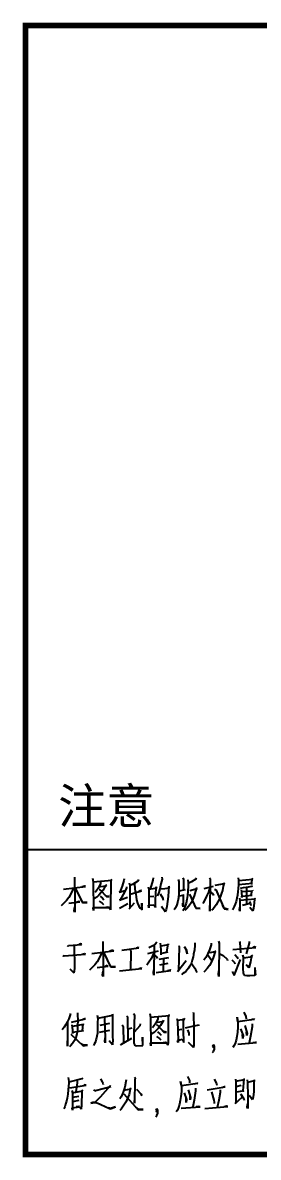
# Model space of a CAD drawing. Extents: x 2025205 to 2402328, y -557483 to 329036.
# Drawn here: x 2277090 to 2280290, y 88516 to 103917 of the extents above; entities that cross this region are included whole.
import ezdxf

# ---------------------------------------------------------------- set-up
doc = ezdxf.new("R2010")
doc.units = 0
doc.header["$LTSCALE"] = 1500
doc.header["$MEASUREMENT"] = 0
doc.layers.add('PUB_TITLE', color=4, linetype='Continuous')
doc.styles.add('图签2', font='simhei.ttf', dxfattribs={"height": 1000})

msp = doc.modelspace()

# ---------------------------------------------------------------- linework, layer by layer
at = {"layer": 'PUB_TITLE'}
for p, q in [((2277127.3, 92696.4), (2287627.3, 92696.4)), ((2277794.3, 92319.3), (2277797.3, 92009.3)), ((2278039.2, 92304.1), (2278045.2, 92255)), ((2278045.2, 92255), (2278051.3, 91865.7)), ((2278048.2, 92255), (2278302.2, 92277.7)), ((2278287.1, 92255), (2278284.1, 91914.9)), ((2278293.2, 92289), (2278287.1, 92255)), ((2278302.2, 92277.7), (2278293.2, 92289)), ((2278465.5, 92273.9), (2278441.3, 92194.5)), ((2278468.5, 92296.6), (2278465.5, 92273.9)), ((2278653, 92262.6), (2278583.4, 92221)), ((2278662, 92285.3), (2278653, 92262.6)), ((2278855.5, 92277.7), (2278834.4, 92202.1)), ((2278861.6, 92311.7), (2278855.5, 92277.7)), ((2278982.5, 92292.8), (2278967.4, 92228.6)), ((2278979.5, 92319.3), (2278982.5, 92292.8)), ((2279203.3, 92289), (2279212.3, 92258.8)), ((2279212.3, 92258.8), (2279212.3, 92168.1)), ((2279266.8, 92311.7), (2279272.8, 92289)), ((2279272.8, 92289), (2279272.8, 92145.4)), ((2279333.3, 92281.5), (2279339.3, 92243.7)), ((2279384.7, 92255), (2279345.4, 92236.1)), ((2279442.1, 92292.8), (2279384.7, 92255)), ((2279448.2, 92304.1), (2279442.1, 92292.8)), ((2279626.6, 92311.7), (2279638.7, 92292.8)), ((2279635.6, 92296.6), (2279632.6, 91858.2)), ((2279638.7, 92292.8), (2279635.6, 92296.6)), ((2280016.6, 92311.7), (2280019.6, 92277.7)), ((2280019.6, 92277.7), (2280019.6, 92217.2)), ((2280025.7, 92273.9), (2280213.2, 92292.8)), ((2280204.1, 92300.4), (2280195, 92232.3)), ((2280213.2, 92292.8), (2280204.1, 92300.4)), ((2277643.1, 92156.7), (2277942.4, 92190.8)), ((2277748.9, 92100.1), (2277718.7, 92043.4)), ((2277782.2, 92168.1), (2277748.9, 92100.1)), ((2277809.4, 92164.3), (2277900.1, 91971.6)), ((2277930.3, 92198.3), (2277891, 92187)), ((2277942.4, 92190.8), (2277930.3, 92198.3)), ((2278087.5, 92130.3), (2278072.4, 92111.4)), ((2278120.8, 92175.6), (2278087.5, 92130.3)), ((2278148, 92232.3), (2278120.8, 92175.6)), ((2278151, 92103.8), (2278123.8, 92073.6)), ((2278126.9, 92153), (2278135.9, 92153)), ((2278132.9, 92194.5), (2278145, 92190.8)), ((2278135.9, 92153), (2278229.7, 92054.7)), ((2278145, 92190.8), (2278229.7, 92202.1)), ((2278148, 92251.2), (2278148, 92232.3)), ((2278181.3, 92141.6), (2278151, 92103.8)), ((2278220.6, 92213.4), (2278181.3, 92141.6)), ((2278229.7, 92202.1), (2278220.6, 92213.4)), ((2278399, 92115.2), (2278483.6, 92137.8)), ((2278408, 92115.2), (2278399, 92115.2)), ((2278441.3, 92194.5), (2278408, 92115.2)), ((2278498.8, 92168.1), (2278456.4, 92084.9)), ((2278501.8, 92187), (2278498.8, 92168.1)), ((2278535, 92243.7), (2278544.1, 92205.9)), ((2278544.1, 92205.9), (2278547.1, 92088.7)), ((2278583.4, 92221), (2278547.1, 92205.9)), ((2278550.2, 92088.7), (2278704.4, 92134.1)), ((2278610.6, 92228.6), (2278613.7, 92160.5)), ((2278613.7, 92160.5), (2278622.7, 92096.3)), ((2278695.3, 92137.8), (2278668.1, 92122.7)), ((2278704.4, 92134.1), (2278695.3, 92137.8)), ((2278792, 92187), (2278801.1, 92153)), ((2278801.1, 92153), (2278804.1, 92058.5)), ((2278888.8, 92164.3), (2278804.1, 92153)), ((2278834.4, 92202.1), (2278822.3, 92156.7)), ((2278913, 92171.9), (2278888.8, 92164.3)), ((2278894.9, 92013.1), (2278900.9, 92168.1)), ((2278900.9, 92187), (2278913, 92171.9)), ((2278900.9, 92168.1), (2278900.9, 92187)), ((2278937.2, 92111.4), (2278925.1, 92077.4)), ((2278952.3, 92160.5), (2278937.2, 92111.4)), ((2278967.4, 92228.6), (2278952.3, 92160.5)), ((2278952.3, 92160.5), (2279018.8, 92164.3)), ((2279018.8, 92164.3), (2279021.8, 92164.3)), ((2279021.8, 92164.3), (2279076.3, 92175.6)), ((2279070.2, 92126.5), (2279067.2, 92054.7)), ((2279076.3, 92194.5), (2279070.2, 92126.5)), ((2279085.3, 92179.4), (2279076.3, 92194.5)), ((2279076.3, 92175.6), (2279085.3, 92179.4)), ((2279212.3, 92100.1), (2279206.3, 92039.6)), ((2279212.3, 92168.1), (2279212.3, 92100.1)), ((2279215.4, 92134.1), (2279303, 92149.2)), ((2279333.3, 92130.3), (2279327.2, 92069.8)), ((2279339.3, 92194.5), (2279333.3, 92130.3)), ((2279339.3, 92243.7), (2279339.3, 92194.5)), ((2279360.5, 92137.8), (2279457.2, 92164.3)), ((2279436.1, 92126.5), (2279417.9, 92066)), ((2279451.2, 92175.6), (2279436.1, 92126.5)), ((2279457.2, 92164.3), (2279451.2, 92175.6)), ((2279554, 92164.3), (2279681, 92194.5)), ((2279611.4, 92115.2), (2279587.3, 92062.3)), ((2279632.6, 92179.4), (2279611.4, 92115.2)), ((2279632.6, 92122.7), (2279671.9, 92092.5)), ((2279696.1, 92153), (2279714.3, 92149.2)), ((2279702.2, 92209.7), (2279832.2, 92232.3)), ((2279714.3, 92149.2), (2279826.1, 91888.4)), ((2279789.8, 92100.1), (2279777.7, 92062.3)), ((2279801.9, 92137.8), (2279789.8, 92100.1)), ((2279814, 92194.5), (2279801.9, 92137.8)), ((2279826.1, 92243.7), (2279814, 92194.5)), ((2279832.2, 92232.3), (2279826.1, 92243.7)), ((2280013.6, 92122.7), (2280007.5, 92073.6)), ((2280016.6, 92160.5), (2280013.6, 92122.7)), ((2280019.6, 92217.2), (2280016.6, 92160.5)), ((2280210.1, 92232.3), (2280022.7, 92213.4)), ((2280083.1, 92171.9), (2280043.8, 92164.3)), ((2280058.9, 92145.4), (2280062, 92119)), ((2280210.1, 92130.3), (2280062, 92119)), ((2280062, 92119), (2280068, 92043.4)), ((2280125.5, 92179.4), (2280083.1, 92171.9)), ((2280201.1, 92190.8), (2280125.5, 92179.4)), ((2280131.5, 92175.6), (2280128.5, 91952.7)), ((2280195, 92232.3), (2280210.1, 92232.3)), ((2280195, 92073.6), (2280204.1, 92141.6)), ((2280210.1, 92198.3), (2280201.1, 92190.8)), ((2280204.1, 92141.6), (2280210.1, 92130.3)), ((2277646.1, 91960.2), (2277612.8, 91930)), ((2277685.4, 92001.8), (2277646.1, 91960.2)), ((2277718.7, 92043.4), (2277685.4, 92001.8)), ((2277715.6, 91964), (2277866.8, 91982.9)), ((2277797.3, 92009.3), (2277797.3, 91843)), ((2277854.7, 91990.4), (2277827.5, 91979.1)), ((2277866.8, 91982.9), (2277854.7, 91990.4)), ((2277903.1, 91979.1), (2277885, 92001.8)), ((2277900.1, 91971.6), (2277966.6, 91975.3)), ((2277966.6, 91975.3), (2277903.1, 91979.1)), ((2278096.6, 92047.1), (2278066.4, 92028.2)), ((2278123.8, 92073.6), (2278096.6, 92047.1)), ((2278129.9, 91994.2), (2278169.2, 91967.8)), ((2278142, 92058.5), (2278175.2, 92032)), ((2278169.2, 91967.8), (2278187.3, 91948.9)), ((2278175.2, 92032), (2278190.3, 92013.1)), ((2278229.7, 92062.3), (2278214.5, 92069.8)), ((2278262.9, 92054.7), (2278229.7, 92062.3)), ((2278229.7, 92054.7), (2278262.9, 92054.7)), ((2278405, 92005.6), (2278513.9, 92047.1)), ((2278414.1, 92009.3), (2278405, 92005.6)), ((2278405, 91896), (2278519.9, 91960.2)), ((2278456.4, 92084.9), (2278414.1, 92009.3)), ((2278538.1, 91888.4), (2278610.6, 91971.6)), ((2278547.1, 91990.4), (2278544.1, 91899.7)), ((2278547.1, 92088.7), (2278547.1, 91990.4)), ((2278622.7, 92096.3), (2278625.7, 92088.7)), ((2278625.7, 92088.7), (2278631.8, 92050.9)), ((2278631.8, 92050.9), (2278637.8, 92009.3)), ((2278637.8, 92009.3), (2278649.9, 91964)), ((2278649.9, 91964), (2278668.1, 91926.2)), ((2278707.4, 91967.8), (2278704.4, 91880.8)), ((2278713.4, 91873.3), (2278707.4, 91967.8)), ((2278804.1, 92058.5), (2278801.1, 91979.1)), ((2278801.1, 91979.1), (2278804.1, 91903.5)), ((2278804.1, 92054.7), (2278870.7, 92062.3)), ((2278891.8, 91907.3), (2278894.9, 92013.1)), ((2278925.1, 92077.4), (2278919, 92058.5)), ((2278958.3, 92092.5), (2278991.6, 92035.8)), ((2278991.6, 92035.8), (2278994.6, 92024.5)), ((2278994.6, 92024.5), (2278997.7, 92005.6)), ((2279058.1, 91986.7), (2279049.1, 91922.4)), ((2279067.2, 92054.7), (2279058.1, 91986.7)), ((2279197.2, 91994.2), (2279185.1, 91941.3)), ((2279206.3, 92039.6), (2279197.2, 91994.2)), ((2279212.3, 92066), (2279275.8, 92073.6)), ((2279266.8, 91937.5), (2279266.8, 91967.8)), ((2279269.8, 92084.9), (2279269.8, 91914.9)), ((2279275.8, 92073.6), (2279269.8, 92084.9)), ((2279309.1, 91967.8), (2279297, 91926.2)), ((2279318.2, 92016.9), (2279309.1, 91967.8)), ((2279327.2, 92069.8), (2279318.2, 92016.9)), ((2279378.6, 91971.6), (2279348.4, 91926.2)), ((2279357.5, 92088.7), (2279442.1, 91896)), ((2279399.8, 92020.7), (2279378.6, 91971.6)), ((2279417.9, 92066), (2279399.8, 92020.7)), ((2279541.9, 91971.6), (2279535.9, 91960.2)), ((2279563.1, 92009.3), (2279541.9, 91971.6)), ((2279587.3, 92062.3), (2279563.1, 92009.3)), ((2279671.9, 92092.5), (2279681, 92069.8)), ((2279738.4, 91982.9), (2279717.3, 91945.1)), ((2279762.6, 92024.5), (2279738.4, 91982.9)), ((2279777.7, 92062.3), (2279762.6, 92024.5)), ((2279977.3, 91952.7), (2279962.2, 91918.6)), ((2279989.4, 91986.7), (2279977.3, 91952.7)), ((2279998.5, 92032), (2279989.4, 91986.7)), ((2280007.5, 92073.6), (2279998.5, 92032)), ((2280034.8, 92035.8), (2280037.8, 92001.8)), ((2280037.8, 92001.8), (2280040.8, 91914.9)), ((2280040.8, 92005.6), (2280246.4, 92024.5)), ((2280065, 92062.3), (2280207.1, 92073.6)), ((2280068, 92043.4), (2280065, 92062.3)), ((2280074.1, 91937.5), (2280179.9, 91964)), ((2280170.8, 91986.7), (2280182.9, 91956.4)), ((2280182.9, 91956.4), (2280189, 91933.8)), ((2280207.1, 92073.6), (2280195, 92073.6)), ((2280237.3, 92016.9), (2280228.3, 91930)), ((2280240.4, 92035.8), (2280237.3, 92016.9)), ((2280246.4, 92024.5), (2280240.4, 92035.8)), ((2277791.2, 91865.7), (2277797.3, 91914.9)), ((2277797.3, 91843), (2277791.2, 91865.7)), ((2278048.2, 91907.3), (2278262.9, 91907.3)), ((2278051.3, 91865.7), (2278048.2, 91907.3)), ((2278247.8, 91911.1), (2278217.6, 91907.3)), ((2278262.9, 91907.3), (2278247.8, 91911.1)), ((2278281.1, 91877.1), (2278259.9, 91907.3)), ((2278284.1, 91914.9), (2278281.1, 91877.1)), ((2278544.1, 91899.7), (2278538.1, 91888.4)), ((2278668.1, 91926.2), (2278686.2, 91899.7)), ((2278686.2, 91899.7), (2278704.4, 91884.6)), ((2278704.4, 91884.6), (2278713.4, 91873.3)), ((2278798.1, 91937.5), (2278870.7, 91945.1)), ((2278804.1, 91903.5), (2278798.1, 91937.5)), ((2278870.7, 91945.1), (2278888.8, 91922.4)), ((2278888.8, 91922.4), (2278891.8, 91907.3)), ((2278973.5, 91922.4), (2279027.9, 91854.4)), ((2279024.9, 91846.8), (2278973.5, 91922.4)), ((2279037, 91880.8), (2279024.9, 91846.8)), ((2279049.1, 91922.4), (2279037, 91880.8)), ((2279167, 91903.5), (2279148.8, 91873.3)), ((2279185.1, 91941.3), (2279167, 91903.5)), ((2279281.9, 91888.4), (2279263.7, 91861.9)), ((2279269.8, 91914.9), (2279266.8, 91937.5)), ((2279297, 91926.2), (2279281.9, 91888.4)), ((2279318.2, 91892.2), (2279294, 91865.7)), ((2279348.4, 91926.2), (2279318.2, 91892.2)), ((2279445.2, 91899.7), (2279430, 91922.4)), ((2279442.1, 91896), (2279499.6, 91892.2)), ((2279499.6, 91892.2), (2279445.2, 91899.7)), ((2279629.6, 91888.4), (2279632.6, 91933.8)), ((2279632.6, 91858.2), (2279629.6, 91888.4)), ((2279674.9, 91888.4), (2279653.8, 91869.5)), ((2279696.1, 91911.1), (2279674.9, 91888.4)), ((2279717.3, 91945.1), (2279696.1, 91911.1)), ((2279826.1, 91896), (2279805, 91937.5)), ((2279880.6, 91880.8), (2279826.1, 91896)), ((2279826.1, 91888.4), (2279880.6, 91880.8)), ((2279962.2, 91918.6), (2279938, 91877.1)), ((2280034.8, 91873.3), (2280040.8, 91911.1)), ((2280037.8, 91858.2), (2280034.8, 91873.3)), ((2280040.8, 91914.9), (2280037.8, 91858.2)), ((2280173.8, 91907.3), (2280216.2, 91869.5)), ((2280213.2, 91858.2), (2280173.8, 91907.3)), ((2280219.2, 91877.1), (2280213.2, 91858.2)), ((2280225.2, 91896), (2280219.2, 91877.1)), ((2280228.3, 91930), (2280225.2, 91896)), ((2277694.5, 91390.6), (2277703.5, 91383)), ((2277703.5, 91383), (2277712.6, 91390.6)), ((2277712.6, 91390.6), (2277715.6, 91390.6)), ((2277715.6, 91390.6), (2277888, 91405.7)), ((2277791.2, 91394.3), (2277794.3, 91084.4)), ((2277875.9, 91413.2), (2277854.7, 91405.7)), ((2277891, 91409.5), (2277875.9, 91413.2)), ((2277888, 91405.7), (2277891, 91409.5)), ((2278178.3, 91447.3), (2278181.3, 91137.3)), ((2278438.3, 91326.3), (2278668.1, 91360.3)), ((2278553.2, 91330.1), (2278559.2, 91299.8)), ((2278656, 91364.1), (2278637.8, 91356.5)), ((2278668.1, 91360.3), (2278656, 91364.1)), ((2278819.3, 91367.9), (2278804.1, 91360.3)), ((2278855.5, 91386.8), (2278819.3, 91367.9)), ((2278891.8, 91413.2), (2278855.5, 91386.8)), ((2278876.7, 91398.1), (2278870.7, 90989.9)), ((2278913, 91435.9), (2278891.8, 91413.2)), ((2278958.3, 91420.8), (2278961.4, 91386.8)), ((2278961.4, 91386.8), (2278964.4, 91322.5)), ((2279064.2, 91401.9), (2278964.4, 91383)), ((2279049.1, 91299.8), (2279064.2, 91413.2)), ((2279064.2, 91413.2), (2279064.2, 91401.9)), ((2279215.4, 91371.7), (2279206.3, 91046.6)), ((2279212.3, 91390.6), (2279215.4, 91371.7)), ((2279284.9, 91379.2), (2279315.1, 91326.3)), ((2279324.2, 91277.2), (2279309.1, 91333.9)), ((2279421, 91330.1), (2279411.9, 91273.4)), ((2279430, 91390.6), (2279421, 91330.1)), ((2279430, 91428.4), (2279430, 91398.1)), ((2279430, 91398.1), (2279430, 91390.6)), ((2279626.6, 91333.9), (2279602.4, 91284.7)), ((2279650.8, 91401.9), (2279626.6, 91333.9)), ((2279650.8, 91420.8), (2279650.8, 91401.9)), ((2279747.5, 91451), (2279759.6, 91420.8)), ((2279756.6, 91432.1), (2279753.6, 90971)), ((2279759.6, 91420.8), (2279756.6, 91432.1)), ((2279944, 91337.6), (2280255.5, 91364.1)), ((2280034.8, 91447.3), (2280040.8, 91432.1)), ((2280040.8, 91432.1), (2280046.9, 91292.3)), ((2280167.8, 91424.6), (2280125.5, 91277.2)), ((2280167.8, 91443.5), (2280167.8, 91424.6)), ((2280237.3, 91371.7), (2280216.2, 91360.3)), ((2280255.5, 91364.1), (2280237.3, 91371.7)), ((2277637, 91254.5), (2277649.1, 91250.7)), ((2277649.1, 91250.7), (2277655.2, 91250.7)), ((2277655.2, 91250.7), (2277942.4, 91273.4)), ((2277927.3, 91277.2), (2277900.1, 91269.6)), ((2277942.4, 91273.4), (2277927.3, 91277.2)), ((2278027.1, 91284.7), (2278326.4, 91318.7)), ((2278132.9, 91228), (2278102.7, 91171.3)), ((2278166.2, 91296.1), (2278132.9, 91228)), ((2278193.4, 91292.3), (2278284.1, 91099.5)), ((2278314.3, 91326.3), (2278275, 91315)), ((2278326.4, 91318.7), (2278314.3, 91326.3)), ((2278559.2, 91299.8), (2278556.2, 91061.7)), ((2278931.1, 91315), (2278786, 91277.2)), ((2278834.4, 91209.1), (2278804.1, 91163.8)), ((2278867.6, 91281), (2278834.4, 91209.1)), ((2278879.7, 91262.1), (2278913, 91231.8)), ((2278913, 91231.8), (2278922.1, 91220.5)), ((2278943.2, 91205.4), (2279073.2, 91228)), ((2278964.4, 91322.5), (2278964.4, 91265.8)), ((2278964.4, 91284.7), (2279061.2, 91303.6)), ((2279003.7, 91212.9), (2278997.7, 91039.1)), ((2279061.2, 91303.6), (2279049.1, 91299.8)), ((2279194.2, 91039.1), (2279312.1, 91186.5)), ((2279315.1, 91326.3), (2279321.2, 91299.8)), ((2279321.2, 91299.8), (2279324.2, 91277.2)), ((2279393.7, 91194), (2279381.7, 91156.2)), ((2279405.8, 91235.6), (2279393.7, 91194)), ((2279408.9, 91265.8), (2279405.8, 91235.6)), ((2279411.9, 91273.4), (2279408.9, 91265.8)), ((2279575.2, 91228), (2279551, 91194)), ((2279602.4, 91284.7), (2279575.2, 91228)), ((2279602.4, 91265.8), (2279623.5, 91235.6)), ((2279623.5, 91235.6), (2279638.7, 91212.9)), ((2279626.6, 91299.8), (2279635.6, 91296.1)), ((2279635.6, 91296.1), (2279705.2, 91307.4)), ((2279638.7, 91212.9), (2279644.7, 91190.2)), ((2279678, 91224.3), (2279653.8, 91167.6)), ((2279702.2, 91307.4), (2279678, 91224.3)), ((2279711.2, 91315), (2279702.2, 91307.4)), ((2279705.2, 91307.4), (2279711.2, 91315)), ((2279759.6, 91284.7), (2279811, 91254.5)), ((2279811, 91254.5), (2279865.4, 91205.4)), ((2279865.4, 91205.4), (2279871.5, 91186.5)), ((2279932, 91197.8), (2279965.2, 91160)), ((2279962.2, 90982.4), (2280049.9, 91201.6)), ((2279971.3, 91269.6), (2280004.5, 91231.8)), ((2280004.5, 91231.8), (2280010.6, 91209.1)), ((2280080.1, 91262.1), (2280089.2, 91224.3)), ((2280089.2, 91224.3), (2280080.1, 91262.1)), ((2280086.2, 91073.1), (2280089.2, 91224.3)), ((2280089.2, 91224.3), (2280210.1, 91243.2)), ((2280195, 91224.3), (2280185.9, 91171.3)), ((2280198, 91258.3), (2280195, 91224.3)), ((2280210.1, 91243.2), (2280198, 91258.3)), ((2277733.8, 91069.3), (2277785.2, 91020.2)), ((2277785.2, 91020.2), (2277733.8, 91069.3)), ((2277791.2, 91042.8), (2277785.2, 91020.2)), ((2277785.2, 91020.2), (2277788.2, 91031.5)), ((2277794.3, 91084.4), (2277791.2, 91042.8)), ((2278030.1, 91088.2), (2277996.8, 91058)), ((2278069.4, 91129.8), (2278030.1, 91088.2)), ((2278102.7, 91171.3), (2278069.4, 91129.8)), ((2278099.6, 91092), (2278250.8, 91110.9)), ((2278175.2, 90993.7), (2278181.3, 91042.8)), ((2278181.3, 91137.3), (2278181.3, 90971)), ((2278238.7, 91118.4), (2278211.5, 91107.1)), ((2278250.8, 91110.9), (2278238.7, 91118.4)), ((2278287.1, 91107.1), (2278269, 91129.8)), ((2278284.1, 91099.5), (2278350.6, 91103.3)), ((2278350.6, 91103.3), (2278287.1, 91107.1)), ((2278405, 91046.6), (2278707.4, 91076.9)), ((2278698.3, 91084.4), (2278671.1, 91073.1)), ((2278707.4, 91076.9), (2278698.3, 91084.4)), ((2278804.1, 91163.8), (2278776.9, 91126)), ((2278864.6, 91023.9), (2278870.7, 91061.7)), ((2278870.7, 90989.9), (2278864.6, 91023.9)), ((2278903.9, 91023.9), (2279103.5, 91050.4)), ((2279061.2, 91144.9), (2278949.3, 91122.2)), ((2279091.4, 91054.2), (2279058.1, 91046.6)), ((2279103.5, 91050.4), (2279091.4, 91054.2)), ((2279206.3, 91046.6), (2279194.2, 91039.1)), ((2279287.9, 91023.9), (2279266.8, 91008.8)), ((2279306.1, 91039.1), (2279287.9, 91023.9)), ((2279324.2, 91061.7), (2279306.1, 91039.1)), ((2279342.3, 91084.4), (2279324.2, 91061.7)), ((2279357.5, 91107.1), (2279342.3, 91084.4)), ((2279372.6, 91129.8), (2279357.5, 91107.1)), ((2279381.7, 91156.2), (2279372.6, 91129.8)), ((2279442.1, 91061.7), (2279384.7, 91141.1)), ((2279457.2, 91023.9), (2279442.1, 91061.7)), ((2279560, 91039.1), (2279548, 91027.7)), ((2279593.3, 91076.9), (2279560, 91039.1)), ((2279596.3, 91076.9), (2279593.3, 91076.9)), ((2279626.6, 91118.4), (2279596.3, 91076.9)), ((2279653.8, 91167.6), (2279626.6, 91118.4)), ((2279747.5, 91001.3), (2279753.6, 91046.6)), ((2279935, 91039.1), (2279962.2, 90982.4)), ((2279965.2, 91160), (2279971.3, 91141.1)), ((2280089.2, 91020.2), (2280086.2, 91073.1)), ((2280161.7, 91088.2), (2280125.5, 91129.8)), ((2280131.5, 91122.2), (2280164.8, 91095.8)), ((2280167.8, 91103.3), (2280161.7, 91088.2)), ((2280185.9, 91171.3), (2280167.8, 91103.3)), ((2280240.4, 91092), (2280246.4, 91023.9)), ((2280243.4, 91054.2), (2280243.4, 90989.9)), ((2280246.4, 91023.9), (2280252.5, 90993.7)), ((2278181.3, 90971), (2278175.2, 90993.7)), ((2279266.8, 91008.8), (2279251.6, 90993.7)), ((2279753.6, 90971), (2279747.5, 91001.3)), ((2280095.2, 90997.5), (2280089.2, 91020.2)), ((2280104.3, 90986.1), (2280095.2, 90997.5)), ((2280134.5, 90978.6), (2280104.3, 90986.1)), ((2280176.9, 90978.6), (2280134.5, 90978.6)), ((2280243.4, 90986.1), (2280176.9, 90978.6)), ((2280252.5, 90993.7), (2280243.4, 90986.1)), ((2277730, 90435.7), (2277714.9, 90397.9)), ((2277739.1, 90469.7), (2277730, 90435.7)), ((2277835.9, 90477.2), (2277835.9, 90454.6)), ((2277835.9, 90454.6), (2277838.9, 90371.4)), ((2278102, 90443.2), (2278111, 90397.9)), ((2278111, 90405.4), (2278313.6, 90447)), ((2278201.7, 90420.5), (2278207.8, 90122)), ((2278307.6, 90458.3), (2278307.6, 90401.7)), ((2278313.6, 90447), (2278307.6, 90458.3)), ((2278501.1, 90435.7), (2278519.2, 90416.8)), ((2278513.2, 90420.5), (2278516.2, 90099.3)), ((2278519.2, 90416.8), (2278513.2, 90420.5)), ((2278594.8, 90469.7), (2278612.9, 90447)), ((2278606.9, 90450.8), (2278600.9, 90201.3)), ((2278612.9, 90447), (2278606.9, 90450.8)), ((2278818.6, 90465.9), (2278824.6, 90416.8)), ((2278824.6, 90416.8), (2278830.6, 90027.5)), ((2278827.6, 90416.8), (2279081.6, 90439.4)), ((2278927.4, 90413), (2278927.4, 90394.1)), ((2279066.5, 90416.8), (2279063.5, 90076.6)), ((2279072.5, 90450.8), (2279066.5, 90416.8)), ((2279081.6, 90439.4), (2279072.5, 90450.8)), ((2279405.1, 90484.8), (2279411.2, 90469.7)), ((2279411.2, 90469.7), (2279414.2, 90261.8)), ((2280000.8, 90416.8), (2280012.9, 90341.2)), ((2280012.9, 90356.3), (2280000.8, 90416.8)), ((2280094.5, 90484.8), (2280121.7, 90428.1)), ((2280121.7, 90428.1), (2280124.8, 90397.9)), ((2277651.4, 90280.7), (2277627.2, 90246.7)), ((2277675.6, 90318.5), (2277651.4, 90280.7)), ((2277696.8, 90360.1), (2277675.6, 90318.5)), ((2277714.9, 90397.9), (2277696.8, 90360.1)), ((2277696.8, 90348.7), (2277699.8, 90095.5)), ((2277751.2, 90352.5), (2277941.7, 90394.1)), ((2277757.3, 90314.7), (2277763.3, 90284.5)), ((2277763.3, 90284.5), (2277766.3, 90242.9)), ((2277911.5, 90318.5), (2277766.3, 90292)), ((2277835.9, 90303.4), (2277832.9, 90246.7)), ((2277838.9, 90371.4), (2277835.9, 90303.4)), ((2277902.4, 90231.6), (2277911.5, 90329.8)), ((2277932.6, 90394.1), (2277908.4, 90386.5)), ((2277911.5, 90329.8), (2277911.5, 90318.5)), ((2277941.7, 90394.1), (2277932.6, 90394.1)), ((2278108, 90273.1), (2278105, 90201.3)), ((2278111, 90397.9), (2278108, 90352.5)), ((2278108, 90352.5), (2278108, 90273.1)), ((2278268.3, 90333.6), (2278138.2, 90303.4)), ((2278307.6, 90401.7), (2278310.6, 90246.7)), ((2278440.6, 90314.7), (2278458.7, 90288.3)), ((2278452.7, 90292), (2278458.7, 90069.1)), ((2278458.7, 90288.3), (2278452.7, 90292)), ((2278573.6, 90269.4), (2278516.2, 90254.2)), ((2278682.5, 90299.6), (2278603.9, 90212.7)), ((2278685.5, 90326.1), (2278682.5, 90299.6)), ((2278866.9, 90292), (2278851.8, 90273.1)), ((2278900.2, 90337.4), (2278866.9, 90292)), ((2278927.4, 90394.1), (2278900.2, 90337.4)), ((2278930.4, 90265.6), (2278903.2, 90235.4)), ((2278906.2, 90314.7), (2278915.3, 90314.7)), ((2278912.3, 90356.3), (2278924.4, 90352.5)), ((2278915.3, 90314.7), (2279009, 90216.5)), ((2278924.4, 90352.5), (2279009, 90363.9)), ((2278960.7, 90303.4), (2278930.4, 90265.6)), ((2279000, 90375.2), (2278960.7, 90303.4)), ((2279009, 90363.9), (2279000, 90375.2)), ((2279181.4, 90401.7), (2279190.5, 90363.9)), ((2279190.5, 90363.9), (2279199.5, 90103.1)), ((2279290.2, 90386.5), (2279193.5, 90371.4)), ((2279196.5, 90246.7), (2279250.9, 90254.2)), ((2279275.1, 90401.7), (2279290.2, 90386.5)), ((2279275.1, 90242.9), (2279275.1, 90401.7)), ((2279302.3, 90273.1), (2279414.2, 90299.6)), ((2279414.2, 90299.6), (2279492.8, 90314.7)), ((2279414.2, 90261.8), (2279414.2, 90133.3)), ((2280012.9, 90280.7), (2280006.8, 90212.7)), ((2280230.6, 90386.5), (2280012.9, 90356.3)), ((2280012.9, 90341.2), (2280012.9, 90280.7)), ((2280049.2, 90261.8), (2280082.4, 90171.1)), ((2280106.6, 90303.4), (2280136.9, 90197.6)), ((2280185.2, 90382.8), (2280224.5, 90394.1)), ((2280206.4, 90288.3), (2280185.2, 90159.8)), ((2280206.4, 90326.1), (2280206.4, 90288.3)), ((2280224.5, 90394.1), (2280236.6, 90386.5)), ((2280236.6, 90386.5), (2280230.6, 90386.5)), ((2277745.2, 90186.2), (2277911.5, 90031.3)), ((2277766.3, 90242.9), (2277766.3, 90197.6)), ((2277766.3, 90197.6), (2277769.4, 90212.7)), ((2277793.5, 90099.3), (2277766.3, 90061.5)), ((2277769.4, 90212.7), (2277914.5, 90235.4)), ((2277811.7, 90140.9), (2277793.5, 90099.3)), ((2277823.8, 90190), (2277811.7, 90140.9)), ((2277832.9, 90246.7), (2277823.8, 90190)), ((2277914.5, 90235.4), (2277902.4, 90231.6)), ((2278089.9, 90118.2), (2278074.7, 90076.6)), ((2278098.9, 90159.8), (2278089.9, 90118.2)), ((2278105, 90201.3), (2278098.9, 90159.8)), ((2278135.2, 90212.7), (2278274.3, 90242.9)), ((2278204.8, 90091.7), (2278207.8, 90137.1)), ((2278207.8, 90122), (2278207.8, 90069.1)), ((2278310.6, 90246.7), (2278310.6, 90167.3)), ((2278310.6, 90167.3), (2278310.6, 90156)), ((2278310.6, 90156), (2278313.6, 90099.3)), ((2278313.6, 90099.3), (2278310.6, 90061.5)), ((2278431.5, 90050.2), (2278573.6, 90133.3)), ((2278600.9, 90201.3), (2278600.9, 90095.5)), ((2278715.7, 90148.4), (2278718.8, 90038.8)), ((2278721.8, 90035), (2278715.7, 90148.4)), ((2278876, 90208.9), (2278845.8, 90190)), ((2278903.2, 90235.4), (2278876, 90208.9)), ((2278909.3, 90156), (2278948.6, 90129.5)), ((2278921.4, 90220.2), (2278954.6, 90193.8)), ((2278948.6, 90129.5), (2278966.7, 90110.6)), ((2278954.6, 90193.8), (2278969.7, 90174.9)), ((2279009, 90224), (2278993.9, 90231.6)), ((2279042.3, 90216.5), (2279009, 90224)), ((2279009, 90216.5), (2279042.3, 90216.5)), ((2279193.5, 90103.1), (2279257, 90118.2)), ((2279199.5, 90076.6), (2279193.5, 90103.1)), ((2279199.5, 90103.1), (2279199.5, 90076.6)), ((2279257, 90118.2), (2279278.1, 90076.6)), ((2279278.1, 90076.6), (2279275.1, 90242.9)), ((2279326.5, 90246.7), (2279347.7, 90201.3)), ((2279347.7, 90201.3), (2279347.7, 90171.1)), ((2279414.2, 90133.3), (2279414.2, 90038.8)), ((2279988.7, 90106.8), (2279973.6, 90061.5)), ((2279997.8, 90156), (2279988.7, 90106.8)), ((2280006.8, 90212.7), (2279997.8, 90156)), ((2280079.4, 90129.5), (2280076.4, 90182.4)), ((2280082.4, 90171.1), (2280079.4, 90129.5)), ((2280133.8, 90167.3), (2280130.8, 90220.2)), ((2280136.9, 90197.6), (2280133.8, 90167.3)), ((2280185.2, 90159.8), (2280167.1, 90069.1)), ((2277696.8, 90053.9), (2277699.8, 90095.5)), ((2277699.8, 90023.7), (2277696.8, 90053.9)), ((2277699.8, 90095.5), (2277699.8, 90023.7)), ((2277739.1, 90027.5), (2277724, 90016.1)), ((2277766.3, 90061.5), (2277739.1, 90027.5)), ((2277905.4, 90042.6), (2277887.3, 90053.9)), ((2277908.4, 90038.8), (2277905.4, 90042.6)), ((2277968.9, 90038.8), (2277908.4, 90038.8)), ((2277911.5, 90031.3), (2277968.9, 90038.8)), ((2278062.6, 90053.9), (2278050.6, 90035)), ((2278074.7, 90076.6), (2278062.6, 90053.9)), ((2278207.8, 90069.1), (2278204.8, 90091.7)), ((2278265.2, 90095.5), (2278307.6, 90053.9)), ((2278310.6, 90042.6), (2278265.2, 90095.5)), ((2278310.6, 90061.5), (2278310.6, 90042.6)), ((2278413.4, 90050.2), (2278422.5, 90042.6)), ((2278422.5, 90042.6), (2278431.5, 90050.2)), ((2278600.9, 90095.5), (2278600.9, 90065.3)), ((2278600.9, 90065.3), (2278606.9, 90046.4)), ((2278606.9, 90046.4), (2278619, 90035)), ((2278619, 90035), (2278634.1, 90027.5)), ((2278634.1, 90027.5), (2278721.8, 90035)), ((2278827.6, 90069.1), (2279042.3, 90069.1)), ((2278830.6, 90027.5), (2278827.6, 90069.1)), ((2279027.2, 90072.8), (2278996.9, 90069.1)), ((2279042.3, 90069.1), (2279027.2, 90072.8)), ((2279060.4, 90038.8), (2279039.3, 90069.1)), ((2279063.5, 90076.6), (2279060.4, 90038.8)), ((2279341.6, 90072.8), (2279408.2, 90012.4)), ((2279408.2, 90004.8), (2279341.6, 90072.8)), ((2279414.2, 90038.8), (2279408.2, 90004.8)), ((2279680.3, 90042.6), (2279665.2, 90023.7)), ((2279665.2, 90023.7), (2279680.3, 90004.8)), ((2279668.2, 89936.8), (2279680.3, 89951.9)), ((2279695.4, 90023.7), (2279680.3, 90042.6)), ((2279680.3, 90004.8), (2279695.4, 90023.7)), ((2279680.3, 89951.9), (2279695.4, 89985.9)), ((2279695.4, 89985.9), (2279695.4, 90023.7)), ((2279958.5, 90027.5), (2279943.3, 90004.8)), ((2279973.6, 90061.5), (2279958.5, 90027.5)), ((2280009.9, 90053.9), (2280266.9, 90072.8)), ((2280251.7, 90076.6), (2280215.5, 90069.1)), ((2280266.9, 90072.8), (2280251.7, 90076.6)), ((2277705.9, 89599.7), (2277714.9, 89546.8)), ((2277711.9, 89482.5), (2277705.9, 89433.4)), ((2277714.9, 89520.3), (2277711.9, 89482.5)), ((2277714.9, 89546.8), (2277714.9, 89520.3)), ((2277893.3, 89580.8), (2277718, 89535.4)), ((2277730, 89459.8), (2277950.8, 89493.9)), ((2277829.8, 89527.9), (2277811.7, 89403.1)), ((2277829.8, 89558.1), (2277829.8, 89527.9)), ((2277908.4, 89592.1), (2277893.3, 89580.8)), ((2277929.6, 89497.6), (2277914.5, 89486.3)), ((2277950.8, 89493.9), (2277929.6, 89497.6)), ((2278277.3, 89486.3), (2278144.3, 89331.3)), ((2278147.3, 89580.8), (2278168.5, 89539.2)), ((2278168.5, 89539.2), (2278180.6, 89520.3)), ((2278180.6, 89520.3), (2278183.6, 89505.2)), ((2278286.4, 89475), (2278277.3, 89486.3)), ((2278492, 89543), (2278476.9, 89467.4)), ((2278495, 89565.7), (2278492, 89543)), ((2278606.9, 89603.5), (2278616, 89584.6)), ((2278612.9, 89565.7), (2278609.9, 89252)), ((2278616, 89584.6), (2278612.9, 89565.7)), ((2279232.8, 89546.8), (2279244.9, 89471.2)), ((2279244.9, 89486.3), (2279232.8, 89546.8)), ((2279462.6, 89516.5), (2279244.9, 89486.3)), ((2279326.5, 89614.8), (2279353.7, 89558.1)), ((2279353.7, 89558.1), (2279356.8, 89527.9)), ((2279417.2, 89512.8), (2279456.5, 89524.1)), ((2279456.5, 89524.1), (2279468.6, 89516.5)), ((2279468.6, 89516.5), (2279462.6, 89516.5)), ((2279689.4, 89577), (2279713.5, 89535.4)), ((2279713.5, 89535.4), (2279722.6, 89512.8)), ((2279722.6, 89512.8), (2279725.6, 89493.9)), ((2279979.6, 89577), (2279985.7, 89539.2)), ((2279985.7, 89550.5), (2280100.6, 89573.2)), ((2279985.7, 89539.2), (2279985.7, 89425.8)), ((2279988.7, 89478.7), (2280058.2, 89493.9)), ((2280094.5, 89580.8), (2280079.4, 89418.3)), ((2280100.6, 89573.2), (2280094.5, 89580.8)), ((2280136.9, 89565.7), (2280142.9, 89531.7)), ((2280142.9, 89531.7), (2280145.9, 89350.2)), ((2280145.9, 89535.4), (2280236.6, 89558.1)), ((2280230.6, 89512.8), (2280227.6, 89406.9)), ((2280233.6, 89569.4), (2280230.6, 89512.8)), ((2280236.6, 89558.1), (2280233.6, 89569.4)), ((2277702.8, 89372.9), (2277693.8, 89320)), ((2277705.9, 89433.4), (2277702.8, 89372.9)), ((2277757.3, 89422), (2277766.3, 89391.8)), ((2277763.3, 89391.8), (2277905.4, 89418.3)), ((2277766.3, 89391.8), (2277766.3, 89153.7)), ((2277766.3, 89331.3), (2277854, 89346.5)), ((2277893.3, 89403.1), (2277887.3, 89229.3)), ((2277896.3, 89429.6), (2277893.3, 89403.1)), ((2277905.4, 89418.3), (2277896.3, 89429.6)), ((2278050.6, 89433.4), (2278071.7, 89418.3)), ((2278071.7, 89418.3), (2278077.8, 89422)), ((2278141.3, 89331.3), (2278071.7, 89259.5)), ((2278077.8, 89422), (2278286.4, 89475)), ((2278144.3, 89331.3), (2278141.3, 89331.3)), ((2278425.5, 89338.9), (2278407.3, 89308.7)), ((2278443.6, 89376.7), (2278425.5, 89338.9)), ((2278458.7, 89414.5), (2278443.6, 89376.7)), ((2278476.9, 89467.4), (2278458.7, 89414.5)), ((2278464.8, 89429.6), (2278561.5, 89444.7)), ((2278464.8, 89376.7), (2278658.3, 89161.3)), ((2278522.2, 89338.9), (2278504.1, 89297.3)), ((2278534.3, 89369.1), (2278522.2, 89338.9)), ((2278546.4, 89418.3), (2278534.3, 89369.1)), ((2278552.5, 89452.3), (2278546.4, 89418.3)), ((2278561.5, 89444.7), (2278552.5, 89452.3)), ((2278634.1, 89440.9), (2278640.2, 89437.2)), ((2278640.2, 89437.2), (2278694.6, 89376.7)), ((2278694.6, 89376.7), (2278709.7, 89354)), ((2279238.8, 89342.7), (2279229.8, 89286)), ((2279244.9, 89410.7), (2279238.8, 89342.7)), ((2279244.9, 89471.2), (2279244.9, 89410.7)), ((2279281.2, 89391.8), (2279314.4, 89301.1)), ((2279338.6, 89433.4), (2279368.9, 89327.6)), ((2279365.8, 89297.3), (2279362.8, 89350.2)), ((2279438.4, 89418.3), (2279417.2, 89289.8)), ((2279438.4, 89456.1), (2279438.4, 89418.3)), ((2279595.6, 89433.4), (2279840.5, 89471.2)), ((2279656.1, 89403.1), (2279686.3, 89293.5)), ((2279774, 89395.6), (2279755.9, 89293.5)), ((2279774, 89433.4), (2279774, 89395.6)), ((2279828.4, 89471.2), (2279792.2, 89459.8)), ((2279840.5, 89471.2), (2279828.4, 89471.2)), ((2279973.6, 89244.4), (2280070.3, 89331.3)), ((2279985.7, 89425.8), (2279985.7, 89331.3)), ((2279985.7, 89331.3), (2279985.7, 89320)), ((2280094.5, 89418.3), (2279991.7, 89399.4)), ((2280052.2, 89372.9), (2280091.5, 89308.7)), ((2280073.4, 89335.1), (2280052.2, 89372.9)), ((2280070.3, 89331.3), (2280073.4, 89335.1)), ((2280079.4, 89418.3), (2280094.5, 89418.3)), ((2280145.9, 89350.2), (2280145.9, 89338.9)), ((2280145.9, 89338.9), (2280145.9, 89180.2)), ((2280167.1, 89354), (2280212.4, 89308.7)), ((2280212.4, 89297.3), (2280167.1, 89354)), ((2280218.5, 89338.9), (2280215.5, 89312.4)), ((2280227.6, 89406.9), (2280218.5, 89338.9)), ((2277660.5, 89202.8), (2277648.4, 89172.6)), ((2277672.6, 89236.8), (2277660.5, 89202.8)), ((2277684.7, 89278.4), (2277672.6, 89236.8)), ((2277693.8, 89320), (2277684.7, 89278.4)), ((2277763.3, 89187.7), (2277860.1, 89202.8)), ((2277766.3, 89153.7), (2277763.3, 89187.7)), ((2277854, 89286), (2277766.3, 89270.9)), ((2277851, 89206.6), (2277817.7, 89199.1)), ((2277860.1, 89202.8), (2277851, 89206.6)), ((2277884.3, 89168.8), (2277866.1, 89195.3)), ((2277887.3, 89229.3), (2277884.3, 89168.8)), ((2278044.5, 89259.5), (2278017.3, 89252)), ((2278017.3, 89252), (2278044.5, 89255.7)), ((2278044.5, 89255.7), (2278068.7, 89259.5)), ((2278071.7, 89259.5), (2278044.5, 89259.5)), ((2278068.7, 89259.5), (2278086.8, 89259.5)), ((2278086.8, 89259.5), (2278144.3, 89236.8)), ((2278144.3, 89236.8), (2278150.3, 89233.1)), ((2278150.3, 89233.1), (2278210.8, 89206.6)), ((2278210.8, 89206.6), (2278268.3, 89180.2)), ((2278283.4, 89180.2), (2278256.2, 89187.7)), ((2278268.3, 89180.2), (2278283.4, 89172.6)), ((2278349.9, 89199.1), (2278283.4, 89180.2)), ((2278283.4, 89172.6), (2278349.9, 89199.1)), ((2278446.6, 89195.3), (2278425.5, 89168.8)), ((2278464.8, 89225.5), (2278446.6, 89195.3)), ((2278489, 89263.3), (2278464.8, 89225.5)), ((2278504.1, 89297.3), (2278489, 89263.3)), ((2278606.9, 89270.9), (2278612.9, 89312.4)), ((2278609.9, 89252), (2278606.9, 89270.9)), ((2278661.3, 89168.8), (2278628.1, 89195.3)), ((2279205.6, 89191.5), (2279190.5, 89157.5)), ((2279220.7, 89236.8), (2279205.6, 89191.5)), ((2279229.8, 89286), (2279220.7, 89236.8)), ((2279241.9, 89183.9), (2279498.9, 89202.8)), ((2279311.4, 89259.5), (2279308.4, 89312.4)), ((2279314.4, 89301.1), (2279311.4, 89259.5)), ((2279368.9, 89327.6), (2279365.8, 89297.3)), ((2279417.2, 89289.8), (2279399.1, 89199.1)), ((2279483.7, 89206.6), (2279447.5, 89199.1)), ((2279498.9, 89202.8), (2279483.7, 89206.6)), ((2279565.4, 89176.4), (2279873.8, 89206.6)), ((2279686.3, 89293.5), (2279692.4, 89263.3)), ((2279692.4, 89263.3), (2279692.4, 89244.4)), ((2279755.9, 89293.5), (2279731.7, 89191.5)), ((2279858.7, 89210.4), (2279825.4, 89202.8)), ((2279873.8, 89206.6), (2279858.7, 89210.4)), ((2279982.6, 89252), (2279973.6, 89244.4)), ((2279985.7, 89320), (2279982.6, 89252)), ((2280091.5, 89308.7), (2280097.5, 89289.8)), ((2280139.9, 89202.8), (2280145.9, 89244.4)), ((2280145.9, 89180.2), (2280139.9, 89202.8)), ((2280215.5, 89312.4), (2280212.4, 89297.3)), ((2278425.5, 89168.8), (2278410.4, 89149.9)), ((2278658.3, 89161.3), (2278727.8, 89165)), ((2278724.8, 89165), (2278661.3, 89168.8)), ((2278727.8, 89165), (2278724.8, 89165)), ((2278912.3, 89172.6), (2278897.2, 89153.7)), ((2278897.2, 89153.7), (2278912.3, 89134.8)), ((2278900.2, 89066.8), (2278912.3, 89081.9)), ((2278927.4, 89153.7), (2278912.3, 89172.6)), ((2278912.3, 89134.8), (2278927.4, 89153.7)), ((2278912.3, 89081.9), (2278927.4, 89115.9)), ((2278927.4, 89115.9), (2278927.4, 89153.7)), ((2279190.5, 89157.5), (2279175.3, 89134.8))]:
    msp.add_line(p, q, dxfattribs=at)
at = {"layer": 'PUB_TITLE', "const_width": 75}
msp.add_lwpolyline([(2287627.3, 88553.5), (2287627.3, 103879.8), (2277127.3, 103879.8), (2277127.3, 88553.5)], close=True, dxfattribs=at)

# ---------------------------------------------------------------- texts
at = {"layer": 'PUB_TITLE', "style": '图签2', "width": 1}
msp.add_text('注意', height=480, dxfattribs=at).set_placement((2277570.3, 93044.9))

doc.saveas('drawing.dxf')
